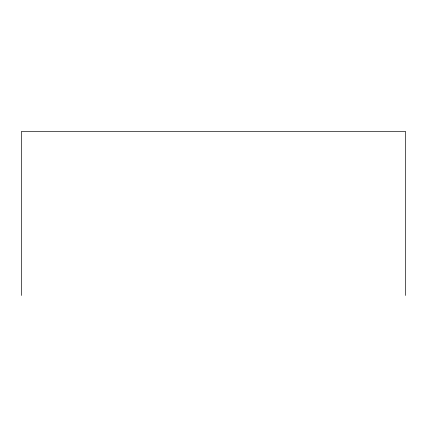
<?xml version="1.0" encoding="UTF-8"?>
<svg xmlns="http://www.w3.org/2000/svg" width="427" height="427" viewBox="0 0 427 427"><rect width="100%" height="100%" fill="white"/><g stroke="black" fill="none" stroke-linecap="round" stroke-linejoin="round"><path stroke-width="0.64" d="M405.65 295.468L405.65 131.532L21.35 131.532L21.35 295.468"/></g></svg>
